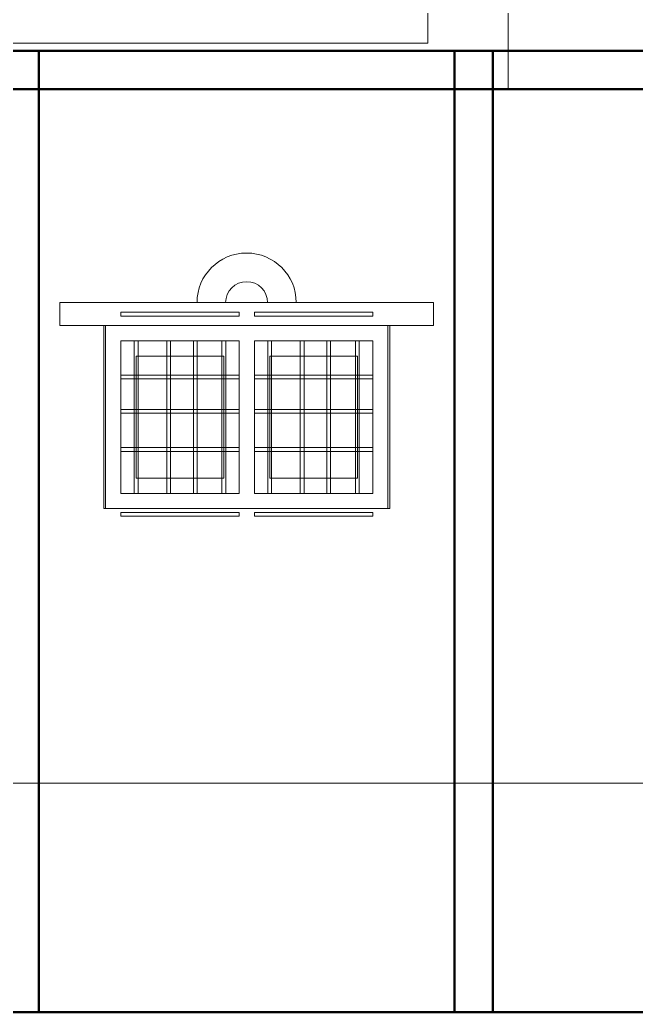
# Model space of a CAD drawing. Header units: feet. Extents: x -34 to 191, y -44 to 82.
# Drawn here: x 50.82 to 57.55, y 51.77 to 62.61 of the extents above; entities that cross this region are included whole.
import ezdxf

# ---------------------------------------------------------------- set-up
doc = ezdxf.new("R2010")
doc.units = ezdxf.units.FT
doc.header["$MEASUREMENT"] = 0
doc.linetypes.add('Grid Line 1_2_', pattern=[0.072917, 0.041667, -0.010417, 0.010417, -0.010417])
for name, color, linetype, lineweight in [('A-FLOR', 192, 'Continuous', 13), ('A-FLOR-LEVL', 51, 'Continuous', 9), ('A-GLAZ', 151, 'Continuous', 13), ('I-WALL', 2, 'Continuous', 13), ('Q-CASE', 31, 'Continuous', 9)]:
    doc.layers.add(name, color=color, linetype=linetype, lineweight=lineweight)

# ---------------------------------------------------------------- blocks, each defined once
blk = doc.blocks.new('iron window 2 x 2_5 toiklet - iron window 2 x 2_5 toiklet-198010-Section 1')
at = {"layer": 'A-GLAZ'}
for p, q in [((-5.268, 10.25), (-9.351, 10.25)), ((-9.351, 10.25), (-9.351, 10)), ((-9.351, 10), (-9.351, 10.25)), ((-9.351, 10.25), (-5.268, 10.25)), ((-9.351, 10.25), (-9.351, 10.25)), ((-7.54, 10.25), (-7.852, 10.25)), ((-7.852, 10.25), (-7.852, 10.25)), ((-7.852, 10.25), (-7.54, 10.25)), ((-7.54, 10.25), (-7.54, 10.25)), ((-6.769, 10.25), (-7.082, 10.25)), ((-7.082, 10.25), (-6.769, 10.25)), ((-7.082, 10.25), (-7.082, 10.25)), ((-6.769, 10.25), (-6.769, 10.25)), ((-5.268, 10), (-5.268, 10.25)), ((-5.268, 10.25), (-5.268, 10)), ((-5.268, 10.25), (-5.268, 10.25)), ((-8.684, 10.146), (-8.684, 10.104)), ((-8.684, 10.104), (-8.684, 10.146)), ((-8.684, 10.146), (-8.684, 10.146)), ((-7.393, 10.146), (-8.684, 10.146)), ((-8.684, 10.146), (-7.393, 10.146)), ((-8.684, 10.104), (-8.684, 10.104)), ((-8.684, 10.104), (-7.393, 10.104)), ((-8.684, 10.104), (-7.393, 10.104)), ((-7.393, 10.104), (-7.393, 10.146)), ((-7.393, 10.146), (-7.393, 10.146)), ((-7.393, 10.146), (-7.393, 10.104)), ((-7.393, 10.104), (-7.393, 10.104)), ((-7.226, 10.146), (-7.226, 10.104)), ((-7.226, 10.104), (-7.226, 10.146)), ((-7.226, 10.146), (-7.226, 10.146)), ((-5.934, 10.146), (-7.226, 10.146)), ((-7.226, 10.146), (-5.934, 10.146)), ((-7.226, 10.104), (-7.226, 10.104)), ((-7.226, 10.104), (-5.934, 10.104)), ((-7.226, 10.104), (-5.934, 10.104)), ((-5.934, 10.104), (-5.934, 10.146)), ((-5.934, 10.146), (-5.934, 10.146)), ((-5.934, 10.146), (-5.934, 10.104)), ((-5.934, 10.104), (-5.934, 10.104)), ((-9.351, 10), (-5.268, 10)), ((-5.268, 10), (-9.351, 10)), ((-9.351, 10), (-9.351, 10)), ((-8.851, 8), (-8.851, 10)), ((-8.851, 10), (-5.768, 10)), ((-5.768, 10), (-8.851, 10)), ((-8.851, 10), (-8.851, 8)), ((-8.851, 10), (-8.851, 10)), ((-5.768, 10), (-5.768, 8)), ((-5.768, 8), (-5.768, 10)), ((-5.768, 10), (-5.768, 10)), ((-5.268, 10), (-5.268, 10)), ((-8.684, 8.167), (-8.684, 9.833)), ((-8.684, 9.833), (-7.393, 9.833)), ((-7.393, 9.833), (-8.684, 9.833)), ((-8.684, 9.833), (-8.684, 8.167)), ((-8.684, 9.833), (-8.684, 9.833)), ((-7.393, 9.833), (-8.684, 9.833)), ((-8.684, 9.833), (-8.684, 8.167)), ((-8.684, 8.167), (-8.684, 9.833)), ((-8.684, 9.833), (-7.393, 9.833)), ((-8.684, 9.833), (-8.684, 9.833)), ((-8.497, 9.833), (-8.538, 9.833)), ((-8.538, 9.833), (-8.538, 9.833)), ((-8.538, 9.833), (-8.497, 9.833)), ((-8.538, 9.833), (-8.538, 8.167)), ((-8.538, 8.167), (-8.538, 9.833)), ((-8.497, 9.833), (-8.497, 9.833)), ((-8.497, 8.167), (-8.497, 9.833)), ((-8.497, 8.167), (-8.497, 9.833)), ((-8.143, 9.833), (-8.184, 9.833)), ((-8.184, 9.833), (-8.184, 9.833)), ((-8.184, 9.833), (-8.143, 9.833)), ((-8.184, 9.833), (-8.184, 8.167)), ((-8.184, 8.167), (-8.184, 9.833)), ((-8.143, 9.833), (-8.143, 9.833)), ((-8.143, 8.167), (-8.143, 9.833)), ((-8.143, 8.167), (-8.143, 9.833)), ((-7.851, 9.833), (-7.893, 9.833)), ((-7.893, 9.833), (-7.893, 9.833)), ((-7.893, 9.833), (-7.851, 9.833)), ((-7.893, 9.833), (-7.893, 8.167)), ((-7.893, 8.167), (-7.893, 9.833)), ((-7.851, 9.833), (-7.851, 9.833)), ((-7.851, 8.167), (-7.851, 9.833)), ((-7.851, 8.167), (-7.851, 9.833)), ((-7.538, 9.833), (-7.58, 9.833)), ((-7.58, 9.833), (-7.58, 9.833)), ((-7.58, 9.833), (-7.538, 9.833)), ((-7.58, 9.833), (-7.58, 8.167)), ((-7.58, 8.167), (-7.58, 9.833)), ((-7.538, 9.833), (-7.538, 9.833)), ((-7.538, 8.167), (-7.538, 9.833)), ((-7.538, 8.167), (-7.538, 9.833)), ((-7.393, 9.833), (-7.393, 8.167)), ((-7.393, 8.167), (-7.393, 9.833)), ((-7.393, 9.833), (-7.393, 9.833)), ((-7.393, 8.167), (-7.393, 9.833)), ((-7.393, 9.833), (-7.393, 8.167)), ((-7.393, 9.833), (-7.393, 9.833)), ((-7.226, 8.167), (-7.226, 9.833)), ((-7.226, 9.833), (-5.934, 9.833)), ((-5.934, 9.833), (-7.226, 9.833)), ((-7.226, 9.833), (-7.226, 8.167)), ((-7.226, 9.833), (-7.226, 9.833)), ((-5.934, 9.833), (-7.226, 9.833)), ((-7.226, 9.833), (-7.226, 8.167)), ((-7.226, 8.167), (-7.226, 9.833)), ((-7.226, 9.833), (-5.934, 9.833)), ((-7.226, 9.833), (-7.226, 9.833)), ((-7.038, 9.833), (-7.08, 9.833)), ((-7.08, 9.833), (-7.08, 9.833)), ((-7.08, 9.833), (-7.038, 9.833)), ((-7.08, 9.833), (-7.08, 8.167)), ((-7.08, 8.167), (-7.08, 9.833)), ((-7.038, 9.833), (-7.038, 9.833)), ((-7.038, 8.167), (-7.038, 9.833)), ((-7.038, 8.167), (-7.038, 9.833)), ((-6.684, 9.833), (-6.726, 9.833)), ((-6.726, 9.833), (-6.726, 9.833)), ((-6.726, 9.833), (-6.684, 9.833)), ((-6.726, 9.833), (-6.726, 8.167)), ((-6.726, 8.167), (-6.726, 9.833)), ((-6.684, 9.833), (-6.684, 9.833)), ((-6.684, 8.167), (-6.684, 9.833)), ((-6.684, 8.167), (-6.684, 9.833)), ((-6.393, 9.833), (-6.434, 9.833)), ((-6.434, 9.833), (-6.434, 9.833)), ((-6.434, 9.833), (-6.393, 9.833)), ((-6.434, 9.833), (-6.434, 8.167)), ((-6.434, 8.167), (-6.434, 9.833)), ((-6.393, 9.833), (-6.393, 9.833)), ((-6.393, 8.167), (-6.393, 9.833)), ((-6.393, 8.167), (-6.393, 9.833)), ((-6.08, 9.833), (-6.122, 9.833)), ((-6.122, 9.833), (-6.122, 9.833)), ((-6.122, 9.833), (-6.08, 9.833)), ((-6.122, 9.833), (-6.122, 8.167)), ((-6.122, 8.167), (-6.122, 9.833)), ((-6.08, 9.833), (-6.08, 9.833)), ((-6.08, 8.167), (-6.08, 9.833)), ((-6.08, 8.167), (-6.08, 9.833)), ((-5.934, 9.833), (-5.934, 8.167)), ((-5.934, 8.167), (-5.934, 9.833)), ((-5.934, 9.833), (-5.934, 9.833)), ((-5.934, 8.167), (-5.934, 9.833)), ((-5.934, 9.833), (-5.934, 8.167)), ((-5.934, 9.833), (-5.934, 9.833)), ((-7.559, 9.667), (-8.518, 9.667)), ((-8.518, 9.667), (-8.518, 8.333)), ((-8.518, 8.333), (-8.518, 9.667)), ((-8.518, 9.667), (-7.559, 9.667)), ((-8.518, 9.667), (-8.518, 9.667)), ((-7.559, 8.333), (-7.559, 9.667)), ((-7.559, 9.667), (-7.559, 8.333)), ((-7.559, 9.667), (-7.559, 9.667)), ((-6.101, 9.667), (-7.059, 9.667)), ((-7.059, 9.667), (-7.059, 8.333)), ((-7.059, 8.333), (-7.059, 9.667)), ((-7.059, 9.667), (-6.101, 9.667)), ((-7.059, 9.667), (-7.059, 9.667)), ((-6.101, 8.333), (-6.101, 9.667)), ((-6.101, 9.667), (-6.101, 8.333)), ((-6.101, 9.667), (-6.101, 9.667)), ((-8.684, 9.458), (-8.684, 9.417)), ((-8.684, 9.417), (-8.684, 9.458)), ((-8.684, 9.458), (-8.684, 9.458)), ((-7.393, 9.458), (-8.684, 9.458)), ((-8.684, 9.458), (-7.393, 9.458)), ((-7.393, 9.417), (-7.393, 9.458)), ((-7.393, 9.458), (-7.393, 9.458)), ((-7.393, 9.458), (-7.393, 9.417)), ((-7.226, 9.458), (-7.226, 9.417)), ((-7.226, 9.417), (-7.226, 9.458)), ((-7.226, 9.458), (-7.226, 9.458)), ((-5.934, 9.458), (-7.226, 9.458)), ((-7.226, 9.458), (-5.934, 9.458)), ((-5.934, 9.417), (-5.934, 9.458)), ((-5.934, 9.458), (-5.934, 9.458)), ((-5.934, 9.458), (-5.934, 9.417)), ((-8.684, 9.417), (-8.684, 9.417)), ((-8.684, 9.417), (-7.393, 9.417)), ((-8.684, 9.417), (-7.393, 9.417)), ((-7.393, 9.417), (-7.393, 9.417)), ((-7.226, 9.417), (-7.226, 9.417)), ((-7.226, 9.417), (-5.934, 9.417)), ((-7.226, 9.417), (-5.934, 9.417)), ((-5.934, 9.417), (-5.934, 9.417)), ((-8.684, 9.083), (-8.684, 9.042)), ((-8.684, 9.042), (-8.684, 9.083)), ((-8.684, 9.083), (-8.684, 9.083)), ((-7.393, 9.083), (-8.684, 9.083)), ((-8.684, 9.083), (-7.393, 9.083)), ((-8.684, 9.042), (-8.684, 9.042)), ((-8.684, 9.042), (-7.393, 9.042)), ((-8.684, 9.042), (-7.393, 9.042)), ((-7.393, 9.042), (-7.393, 9.083)), ((-7.393, 9.083), (-7.393, 9.083)), ((-7.393, 9.083), (-7.393, 9.042)), ((-7.393, 9.042), (-7.393, 9.042)), ((-7.226, 9.083), (-7.226, 9.042)), ((-7.226, 9.042), (-7.226, 9.083)), ((-7.226, 9.083), (-7.226, 9.083)), ((-5.934, 9.083), (-7.226, 9.083)), ((-7.226, 9.083), (-5.934, 9.083)), ((-7.226, 9.042), (-7.226, 9.042)), ((-7.226, 9.042), (-5.934, 9.042)), ((-7.226, 9.042), (-5.934, 9.042)), ((-5.934, 9.042), (-5.934, 9.083)), ((-5.934, 9.083), (-5.934, 9.083)), ((-5.934, 9.083), (-5.934, 9.042)), ((-5.934, 9.042), (-5.934, 9.042)), ((-8.684, 8.667), (-8.684, 8.625)), ((-8.684, 8.625), (-8.684, 8.667)), ((-8.684, 8.667), (-8.684, 8.667)), ((-7.393, 8.667), (-8.684, 8.667)), ((-8.684, 8.667), (-7.393, 8.667)), ((-8.684, 8.625), (-8.684, 8.625)), ((-8.684, 8.625), (-7.393, 8.625)), ((-8.684, 8.625), (-7.393, 8.625)), ((-7.393, 8.625), (-7.393, 8.667)), ((-7.393, 8.667), (-7.393, 8.667)), ((-7.393, 8.667), (-7.393, 8.625)), ((-7.393, 8.625), (-7.393, 8.625)), ((-7.226, 8.667), (-7.226, 8.625)), ((-7.226, 8.625), (-7.226, 8.667)), ((-7.226, 8.667), (-7.226, 8.667)), ((-5.934, 8.667), (-7.226, 8.667)), ((-7.226, 8.667), (-5.934, 8.667)), ((-7.226, 8.625), (-7.226, 8.625)), ((-7.226, 8.625), (-5.934, 8.625)), ((-7.226, 8.625), (-5.934, 8.625)), ((-5.934, 8.625), (-5.934, 8.667)), ((-5.934, 8.667), (-5.934, 8.667)), ((-5.934, 8.667), (-5.934, 8.625)), ((-5.934, 8.625), (-5.934, 8.625)), ((-8.518, 8.333), (-7.559, 8.333)), ((-7.559, 8.333), (-8.518, 8.333)), ((-8.518, 8.333), (-8.518, 8.333)), ((-7.559, 8.333), (-7.559, 8.333)), ((-7.059, 8.333), (-6.101, 8.333)), ((-6.101, 8.333), (-7.059, 8.333)), ((-7.059, 8.333), (-7.059, 8.333)), ((-6.101, 8.333), (-6.101, 8.333)), ((-7.393, 8.167), (-8.684, 8.167)), ((-8.684, 8.167), (-7.393, 8.167)), ((-8.684, 8.167), (-8.684, 8.167)), ((-8.684, 8.167), (-7.393, 8.167)), ((-7.393, 8.167), (-8.684, 8.167)), ((-8.684, 8.167), (-8.684, 8.167)), ((-8.538, 8.167), (-8.497, 8.167)), ((-8.497, 8.167), (-8.538, 8.167)), ((-8.538, 8.167), (-8.538, 8.167)), ((-8.497, 8.167), (-8.497, 8.167)), ((-8.184, 8.167), (-8.143, 8.167)), ((-8.143, 8.167), (-8.184, 8.167)), ((-8.184, 8.167), (-8.184, 8.167)), ((-8.143, 8.167), (-8.143, 8.167)), ((-7.893, 8.167), (-7.851, 8.167)), ((-7.851, 8.167), (-7.893, 8.167)), ((-7.893, 8.167), (-7.893, 8.167)), ((-7.851, 8.167), (-7.851, 8.167)), ((-7.58, 8.167), (-7.538, 8.167)), ((-7.538, 8.167), (-7.58, 8.167)), ((-7.58, 8.167), (-7.58, 8.167)), ((-7.538, 8.167), (-7.538, 8.167)), ((-7.393, 8.167), (-7.393, 8.167)), ((-7.393, 8.167), (-7.393, 8.167)), ((-5.934, 8.167), (-7.226, 8.167)), ((-7.226, 8.167), (-5.934, 8.167)), ((-7.226, 8.167), (-7.226, 8.167)), ((-7.226, 8.167), (-5.934, 8.167)), ((-5.934, 8.167), (-7.226, 8.167)), ((-7.226, 8.167), (-7.226, 8.167)), ((-7.08, 8.167), (-7.038, 8.167)), ((-7.038, 8.167), (-7.08, 8.167)), ((-7.08, 8.167), (-7.08, 8.167)), ((-7.038, 8.167), (-7.038, 8.167)), ((-6.726, 8.167), (-6.684, 8.167)), ((-6.684, 8.167), (-6.726, 8.167)), ((-6.726, 8.167), (-6.726, 8.167)), ((-6.684, 8.167), (-6.684, 8.167)), ((-6.434, 8.167), (-6.393, 8.167)), ((-6.393, 8.167), (-6.434, 8.167)), ((-6.434, 8.167), (-6.434, 8.167)), ((-6.393, 8.167), (-6.393, 8.167)), ((-6.122, 8.167), (-6.08, 8.167)), ((-6.08, 8.167), (-6.122, 8.167)), ((-6.122, 8.167), (-6.122, 8.167)), ((-6.08, 8.167), (-6.08, 8.167)), ((-5.934, 8.167), (-5.934, 8.167)), ((-5.934, 8.167), (-5.934, 8.167)), ((-5.768, 8), (-8.851, 8)), ((-8.851, 8), (-5.768, 8)), ((-8.851, 8), (-8.851, 8)), ((-8.684, 7.958), (-8.684, 7.917)), ((-8.684, 7.917), (-8.684, 7.958)), ((-8.684, 7.958), (-8.684, 7.958)), ((-7.393, 7.958), (-8.684, 7.958)), ((-8.684, 7.958), (-7.393, 7.958)), ((-8.684, 7.917), (-8.684, 7.917)), ((-8.684, 7.917), (-7.393, 7.917)), ((-8.684, 7.917), (-7.393, 7.917)), ((-7.393, 7.917), (-7.393, 7.958)), ((-7.393, 7.958), (-7.393, 7.958)), ((-7.393, 7.958), (-7.393, 7.917)), ((-7.393, 7.917), (-7.393, 7.917)), ((-7.226, 7.958), (-7.226, 7.917)), ((-7.226, 7.917), (-7.226, 7.958)), ((-7.226, 7.958), (-7.226, 7.958)), ((-5.934, 7.958), (-7.226, 7.958)), ((-7.226, 7.958), (-5.934, 7.958)), ((-7.226, 7.917), (-7.226, 7.917)), ((-7.226, 7.917), (-5.934, 7.917)), ((-7.226, 7.917), (-5.934, 7.917)), ((-5.934, 7.917), (-5.934, 7.958)), ((-5.934, 7.958), (-5.934, 7.958)), ((-5.934, 7.958), (-5.934, 7.917)), ((-5.934, 7.917), (-5.934, 7.917)), ((-5.768, 8), (-5.768, 8))]:
    blk.add_line(p, q, dxfattribs=at)
at = {"layer": 'A-GLAZ', "lineweight": 9}
for p, q in [((-8.518, 8.333), (-8.518, 9.667)), ((-8.518, 9.667), (-7.559, 9.667)), ((-7.559, 9.667), (-8.518, 9.667)), ((-8.518, 9.667), (-8.518, 8.333)), ((-8.518, 9.667), (-8.518, 9.667)), ((-7.559, 9.667), (-7.559, 8.333)), ((-7.559, 8.333), (-7.559, 9.667)), ((-7.559, 9.667), (-7.559, 9.667)), ((-7.059, 8.333), (-7.059, 9.667)), ((-7.059, 9.667), (-6.101, 9.667)), ((-6.101, 9.667), (-7.059, 9.667)), ((-7.059, 9.667), (-7.059, 8.333)), ((-7.059, 9.667), (-7.059, 9.667)), ((-6.101, 9.667), (-6.101, 8.333)), ((-6.101, 8.333), (-6.101, 9.667)), ((-6.101, 9.667), (-6.101, 9.667)), ((-7.559, 8.333), (-8.518, 8.333)), ((-8.518, 8.333), (-7.559, 8.333)), ((-8.518, 8.333), (-8.518, 8.333)), ((-7.559, 8.333), (-7.559, 8.333)), ((-6.101, 8.333), (-7.059, 8.333)), ((-7.059, 8.333), (-6.101, 8.333)), ((-7.059, 8.333), (-7.059, 8.333)), ((-6.101, 8.333), (-6.101, 8.333))]:
    blk.add_line(p, q, dxfattribs=at)
at = {"layer": 'A-GLAZ'}
for radius, start in [(0.542, 0), (0.542, 0), (0.229, 360), (0.229, 0)]:
    blk.add_arc((-7.311, 10.25), radius, start, 180, dxfattribs=at)
blk = doc.blocks.new('Casework 18 - Casework 18-238311-Section 1')
at = {"layer": 'Q-CASE'}
for p, q in [((-18.998, 23.083), (-4.455, 23.083)), ((-18.998, 21), (-18.998, 23.083)), ((-18.998, 23.083), (-18.998, 21)), ((-4.455, 23.083), (-18.998, 23.083)), ((-18.998, 23.083), (-18.998, 23.083)), ((-4.455, 23.083), (-4.455, 12.583)), ((-4.455, 12.583), (-4.455, 23.083)), ((-4.455, 23.083), (-4.455, 23.083)), ((-5.33, 22.583), (-17.164, 22.583)), ((-17.164, 22.583), (-17.164, 21)), ((-17.164, 21), (-17.164, 22.583)), ((-17.164, 22.583), (-5.33, 22.583)), ((-17.164, 22.583), (-17.164, 22.583)), ((-5.33, 13.083), (-5.33, 22.583)), ((-5.33, 22.583), (-5.33, 13.083)), ((-5.33, 22.583), (-5.33, 22.583)), ((-17.164, 21), (-18.998, 21)), ((-18.998, 21), (-17.164, 21)), ((-18.998, 21), (-18.998, 21)), ((-17.164, 21), (-17.164, 21)), ((-9.705, 18.167), (-9.705, 20.833)), ((-9.705, 20.833), (-5.33, 20.833)), ((-5.33, 20.833), (-9.705, 20.833)), ((-9.705, 20.833), (-9.705, 18.167)), ((-9.705, 20.833), (-9.705, 20.833)), ((-5.33, 20.833), (-5.33, 20.5)), ((-5.33, 20.5), (-5.33, 20.833)), ((-5.33, 20.833), (-5.33, 20.833)), ((-8.872, 20.5), (-8.872, 18.5)), ((-5.33, 20.5), (-8.872, 20.5)), ((-8.872, 20.5), (-5.33, 20.5)), ((-8.872, 18.5), (-8.872, 20.5)), ((-8.872, 20.5), (-8.872, 20.5)), ((-5.33, 20.5), (-5.33, 20.5)), ((-8.872, 18.5), (-5.33, 18.5)), ((-5.33, 18.5), (-8.872, 18.5)), ((-8.872, 18.5), (-8.872, 18.5)), ((-5.33, 18.5), (-5.33, 18.167)), ((-5.33, 18.167), (-5.33, 18.5)), ((-5.33, 18.5), (-5.33, 18.5)), ((-5.33, 18.167), (-9.705, 18.167)), ((-9.705, 18.167), (-5.33, 18.167)), ((-9.705, 18.167), (-9.705, 18.167)), ((-5.33, 18.167), (-5.33, 18.167)), ((-18.998, 12.583), (-18.998, 15.5)), ((-18.998, 15.5), (-17.164, 15.5)), ((-17.164, 15.5), (-18.998, 15.5)), ((-18.998, 15.5), (-18.998, 12.583)), ((-18.998, 15.5), (-18.998, 15.5)), ((-17.164, 15.5), (-17.164, 13.083)), ((-17.164, 13.083), (-17.164, 15.5)), ((-17.164, 15.5), (-17.164, 15.5)), ((-17.164, 13.083), (-5.33, 13.083)), ((-5.33, 13.083), (-17.164, 13.083)), ((-17.164, 13.083), (-17.164, 13.083)), ((-5.33, 13.083), (-5.33, 13.083)), ((-4.455, 12.583), (-18.998, 12.583)), ((-18.998, 12.583), (-4.455, 12.583)), ((-18.998, 12.583), (-18.998, 12.583)), ((-4.455, 12.583), (-4.455, 12.583))]:
    blk.add_line(p, q, dxfattribs=at)

msp = doc.modelspace()

# ---------------------------------------------------------------- linework, layer by layer
at = {"layer": 'A-FLOR', "lineweight": 50}
for p, q in [((93.81787266, 62.2683454), (36.19296313, 62.2683454)), ((36.60962979, 61.85167873), (93.81787266, 61.85167873)), ((93.81787266, 51.7683454), (50.60962979, 51.7683454))]:
    msp.add_line(p, q, dxfattribs=at)
at = {"layer": 'A-FLOR-LEVL', "linetype": 'Grid Line 1_2_'}
for p, q in [((35.19296313, 62.2683454), (117.49028218, 62.2683454)), ((34.19296313, 51.7683454), (117.49028218, 51.7683454))]:
    msp.add_line(p, q, dxfattribs=at)
at = {"layer": 'I-WALL', "lineweight": 50}
for p, q in [((51.02629646, 51.7683454), (51.02629646, 62.2683454)), ((55.56787266, 62.2683454), (55.56787266, 51.7683454)), ((55.98453932, 51.7683454), (55.98453932, 62.2683454))]:
    msp.add_line(p, q, dxfattribs=at)
at = {"layer": 'I-WALL'}
for p, q in [((51.73458456, 59.2683454), (54.85958456, 59.2683454)), ((51.73458456, 57.2683454), (51.73458456, 59.2683454)), ((54.85958456, 59.2683454), (54.85958456, 57.2683454)), ((54.85958456, 57.2683454), (51.73458456, 57.2683454)), ((98.18335705, 54.2683454), (36.98462979, 54.2683454))]:
    msp.add_line(p, q, dxfattribs=at)

# ---------------------------------------------------------------- block references
at = {"layer": 'A-GLAZ'}
msp.add_blockref('iron window 2 x 2_5 toiklet - iron window 2 x 2_5 toiklet-198010-Section 1', (60.60635933, 49.2683454), dxfattribs=at)
at = {"layer": 'Q-CASE'}
msp.add_blockref('Casework 18 - Casework 18-238311-Section 1', (60.60635933, 49.2683454), dxfattribs=at)

doc.saveas('drawing.dxf')
